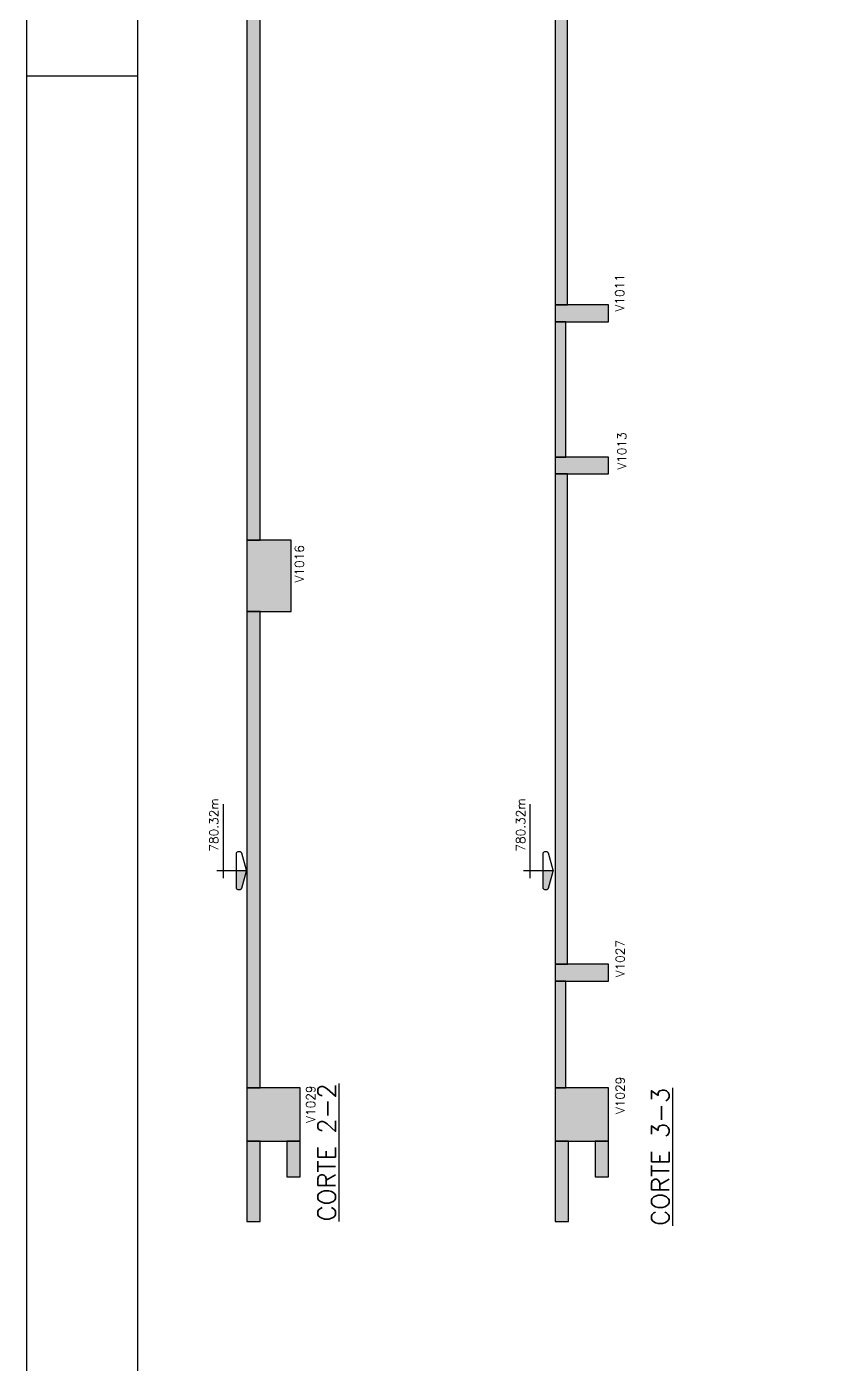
# Model space of a CAD drawing. Extents: x -4723 to 4922, y -2048 to 2452.
# Drawn here: x -4723 to -3811, y -526 to 977 of the extents above; entities that cross this region are included whole.
import ezdxf
from ezdxf.enums import TextEntityAlignment as Align

# ---------------------------------------------------------------- set-up
doc = ezdxf.new("R2010")
doc.units = 0
doc.header["$LTSCALE"] = 50
doc.header["$MEASUREMENT"] = 0
for name, color, linetype in [('F-CORTE', 4, 'CONTINUOUS'), ('F-MARGEM', 1, 'CONTINUOUS'), ('F-NÍVEL-VISTA', 2, 'CONTINUOUS'), ('F-SOLIDO-CORTE', 71, 'CONTINUOUS'), ('F-TEXTO', 6, 'CONTINUOUS'), ('F-TEXTO-YELLOW', 2, 'CONTINUOUS')]:
    doc.layers.add(name, color=color, linetype=linetype)
doc.styles.add('MCP', font='simplex.shx')

# ---------------------------------------------------------------- blocks, each defined once
blk = doc.blocks.new('A0-4L_900')
at = {"layer": 'F-MARGEM', "color": 2}
blk.add_line((0, 59.4), (2.5, 59.4), dxfattribs=at)
blk.add_lwpolyline([(0, 0), (0, 90), (192.9, 90), (192.9, 0)], close=True, dxfattribs=at)
at = {"layer": 'F-MARGEM', "color": 7}
blk.add_lwpolyline([(2.5, 89), (191.9, 89), (191.9, 1), (2.5, 1)], close=True, dxfattribs=at)
blk = doc.blocks.new('Nível - Vista')
at = {"layer": 'F-NÍVEL-VISTA'}
blk.add_hatch(color=71, dxfattribs=at).paths.add_polyline_path([(0, 0.238), (-0.38, 0.238, 0.414214), (-0.42, 0.198), (-0.42, 0.148, 0.331206), (-0.391, 0.11), (-0.011, 0.002, 0.072993), (0, 0)])
at = {"layer": 'F-NÍVEL-VISTA', "color": 2}
for p, q in [((0, 0.67), (0, 0)), ((-0.168, 0.521), (1.493, 0.521))]:
    blk.add_line(p, q, dxfattribs=at)
blk.add_lwpolyline([(-0.011, 0.002, 0.146769), (0.011, 0.002), (0.391, 0.11, 0.331206), (0.42, 0.148), (0.42, 0.198, 0.414214), (0.38, 0.238), (-0.38, 0.238, 0.414214), (-0.42, 0.198), (-0.42, 0.148, 0.331206), (-0.391, 0.11), (-0.011, 0.002, 0.146769), (0.011, 0.002)], format="xyb", dxfattribs=at)
at = {"layer": 'F-TEXTO', "color": 3, "style": 'MCP'}
for tag, p in [('NÍVEL', (1.026, 0.636)), ('NÍVEL_DETALHE', (1.02, 0.186))]:
    blk.add_attdef(tag, text='', height=0.2, dxfattribs=at).set_placement(p, align=Align.CENTER)

msp = doc.modelspace()

# ---------------------------------------------------------------- hatches: boundary and pattern name
at = {"layer": 'F-SOLIDO-CORTE', "linetype": 'Continuous'}
for points in [[(-4473.7911, 400), (-4473.1861, 400), (-4460.494, 400), (-4460.494, 1199.1793), (-4460.494, 1201.7336), (-4460.494, 1202.6411), (-4460.494, 1223.5297), (-4460.494, 1230.9514), (-4460.494, 1264.7818), (-4460.494, 1276.8016), (-4460.494, 1324.6966), (-4460.494, 1341.7135), (-4460.494, 1341.867), (-4460.494, 1342.8418), (-4460.494, 1343.1862), (-4460.494, 1344.1574), (-4460.494, 1344.5), (-4462.2685, 1344.5), (-4462.8944, 1344.5), (-4475.494, 1344.5), (-4475.494, 1343.5292), (-4475.494, 1343.1862), (-4475.494, 1342.2124), (-4475.494, 1341.867), (-4475.494, 1341.7135), (-4475.494, 1293.8186), (-4475.494, 1276.8016), (-4475.494, 1242.9712), (-4475.494, 1230.9514), (-4475.494, 1210.0628), (-4475.494, 1202.6411), (-4475.494, 1200.0868), (-4475.494, 1199.1793), (-4475.494, 400)], [(-4128.6786, 664.5), (-4124.5108, 664.5), (-4119.3588, 664.5), (-4114.6786, 664.5), (-4114.6786, 744.7324), (-4114.6786, 848.7002), (-4114.6786, 902.2866), (-4114.6786, 968.5259), (-4114.6786, 1078.9733), (-4114.6786, 1215.5), (-4118.8464, 1215.5), (-4123.9984, 1215.5), (-4128.6786, 1215.5), (-4128.6786, 1105.0527), (-4128.6786, 968.5259), (-4128.6786, 914.9396), (-4128.6786, 848.7002), (-4128.6786, 744.7324)], [(-4128.6786, 652.4919), (-4128.6786, 645.5), (-4110.8165, 645.5), (-4088.7367, 645.5), (-4068.6786, 645.5), (-4068.6786, 651.1563), (-4068.6786, 658.1483), (-4068.6786, 664.5), (-4086.5407, 664.5), (-4108.6205, 664.5), (-4128.6786, 664.5), (-4128.6786, 658.1483)], [(-4128.6786, 544.7773), (-4128.6786, 531.6206), (-4128.6786, 493.5), (-4125.1404, 493.5), (-4120.7268, 493.5), (-4116.6786, 493.5), (-4116.6786, 531.6206), (-4116.6786, 544.7773), (-4116.6786, 589.8207), (-4116.6786, 645.5), (-4120.251, 645.5), (-4124.667, 645.5), (-4128.6786, 645.5), (-4128.6786, 600.6826)], [(-4110.9875, 474.5), (-4088.9196, 474.5), (-4068.6786, 474.5), (-4068.6786, 480.9097), (-4068.6786, 486.5118), (-4068.6786, 493.5), (-4086.3697, 493.5), (-4108.4375, 493.5), (-4128.6786, 493.5), (-4128.6786, 487.8978), (-4128.6786, 480.9097), (-4128.6786, 474.5)], [(-4128.6786, 423.1657), (-4128.6786, 274.3149), (-4128.6786, 90.3166), (-4128.6786, -8.4696), (-4128.6786, -9.0899), (-4128.6786, -76.5), (-4124.5108, -76.5), (-4119.3161, -76.5), (-4114.6786, -76.5), (-4114.6786, -9.0899), (-4114.6786, -8.4696), (-4114.6786, 90.3166), (-4114.6786, 239.1674), (-4114.6786, 423.1657), (-4114.6786, 438.2018), (-4114.6786, 456.9578), (-4114.6786, 474.5), (-4118.8065, 474.5), (-4123.9557, 474.5), (-4128.6786, 474.5), (-4128.6786, 456.9578), (-4128.6786, 441.8459)], [(-4475.494, 323.2268), (-4475.494, 320), (-4469.8177, 320), (-4467.801, 320), (-4425.494, 320), (-4425.494, 329.082), (-4425.494, 332.3088), (-4425.494, 400), (-4431.1702, 400), (-4433.187, 400), (-4475.494, 400), (-4475.494, 332.3088)], [(-4475.494, -215.5), (-4473.7911, -215.5), (-4473.1861, -215.5), (-4460.494, -215.5), (-4460.494, -176.6178), (-4460.494, -162.803), (-4460.494, -140.8927), (-4460.494, -133.108), (-4460.494, 320), (-4462.1968, 320), (-4462.8019, 320), (-4475.494, 320), (-4475.494, -133.108), (-4475.494, -155.0183), (-4475.494, -162.803), (-4475.494, -201.6852)], [(-4110.8165, -95.5), (-4088.5538, -95.5), (-4068.6786, -95.5), (-4068.6786, -89.2062), (-4068.6786, -83.5499), (-4068.6786, -76.5), (-4086.5407, -76.5), (-4108.8034, -76.5), (-4128.6786, -76.5), (-4128.6786, -82.1563), (-4128.6786, -89.2062), (-4128.6786, -95.5)], [(-4128.6786, -175.3854), (-4128.6786, -215.5), (-4125.1404, -215.5), (-4120.69, -215.5), (-4116.6786, -215.5), (-4116.6786, -175.3854), (-4116.6786, -140.0032), (-4116.6786, -95.5), (-4120.2168, -95.5), (-4124.6671, -95.5), (-4128.6786, -95.5), (-4128.6786, -130.8822)], [(-4468.3188, -275.5), (-4465.7931, -275.5), (-4415.494, -275.5), (-4415.494, -225.2009), (-4415.494, -218.0257), (-4415.494, -215.5), (-4422.6691, -215.5), (-4425.1948, -215.5), (-4475.494, -215.5), (-4475.494, -222.6751), (-4475.494, -225.2009), (-4475.494, -275.5)], [(-4110.9875, -275.5), (-4088.7511, -275.5), (-4068.6786, -275.5), (-4068.6786, -255.4275), (-4068.6786, -237.7364), (-4068.6786, -215.5), (-4086.3697, -215.5), (-4108.6061, -215.5), (-4128.6786, -215.5), (-4128.6786, -233.1911), (-4128.6786, -255.4275), (-4128.6786, -275.5)], [(-4475.494, -361.7114), (-4475.494, -365.5), (-4473.7002, -365.5), (-4473.0687, -365.5), (-4460.494, -365.5), (-4460.494, -354.7373), (-4460.494, -350.9487), (-4460.494, -275.5), (-4462.2877, -275.5), (-4462.9192, -275.5), (-4475.494, -275.5), (-4475.494, -350.9487)], [(-4415.494, -275.5), (-4415.9392, -275.5), (-4419.6535, -275.5), (-4430.494, -275.5), (-4430.494, -276.6872), (-4430.494, -286.5922), (-4430.494, -315.5), (-4430.0487, -315.5), (-4426.1959, -315.5), (-4415.494, -315.5), (-4415.494, -286.5922), (-4415.494, -285.4049)], [(-4128.6786, -325.7863), (-4128.6786, -365.5), (-4126.4535, -365.5), (-4121.8816, -365.5), (-4113.6786, -365.5), (-4113.6786, -339.7442), (-4113.6786, -306.4579), (-4113.6786, -275.5), (-4117.9712, -275.5), (-4123.5189, -275.5), (-4128.6786, -275.5), (-4128.6786, -306.4579)], [(-4068.6786, -275.5), (-4070.9037, -275.5), (-4081.1039, -275.5), (-4083.6786, -275.5), (-4083.6786, -281.4336), (-4083.6786, -308.6343), (-4083.6786, -315.5), (-4081.4535, -315.5), (-4071.2203, -315.5), (-4068.6786, -315.5), (-4068.6786, -308.6343), (-4068.6786, -302.7007)]]:
    msp.add_hatch(color=256, dxfattribs=at).paths.add_polyline_path(points, flags=16)

# ---------------------------------------------------------------- linework, layer by layer
at = {"layer": 'F-CORTE', "linetype": 'Continuous'}
for points in [[(-4128.6786, 1215.5), (-4128.6786, 664.5), (-4128.6786, 652.4919), (-4128.6786, 645.5), (-4128.6786, 544.7773), (-4128.6786, 493.5), (-4128.6786, 487.8978), (-4128.6786, 480.9097), (-4128.6786, 474.5), (-4128.6786, 423.1657), (-4128.6786, -76.5), (-4128.6786, -82.1563), (-4128.6786, -89.2062), (-4128.6786, -95.5), (-4128.6786, -175.3854), (-4128.6786, -215.5), (-4128.6786, -233.1911), (-4128.6786, -255.4275), (-4128.6786, -275.5), (-4128.6786, -325.7863), (-4128.6786, -365.5), (-4126.4535, -365.5), (-4121.8816, -365.5), (-4113.6786, -365.5), (-4113.6786, -339.7442), (-4113.6786, -306.4579), (-4113.6786, -275.5), (-4110.9875, -275.5), (-4083.6786, -275.5), (-4083.6786, -281.4336), (-4083.6786, -308.6343), (-4083.6786, -315.5), (-4081.4535, -315.5), (-4071.2203, -315.5), (-4068.6786, -315.5), (-4068.6786, -275.5), (-4068.6786, -255.4275), (-4068.6786, -237.7364), (-4068.6786, -215.5), (-4086.3697, -215.5), (-4108.6061, -215.5), (-4116.6786, -215.5), (-4116.6786, -175.3854), (-4116.6786, -140.0032), (-4116.6786, -95.5), (-4110.8165, -95.5), (-4068.6786, -95.5), (-4068.6786, -89.2062), (-4068.6786, -83.5499), (-4068.6786, -76.5), (-4086.5407, -76.5), (-4108.8034, -76.5), (-4114.6786, -76.5), (-4114.6786, -9.0899), (-4114.6786, -8.4696), (-4114.6786, 90.3166), (-4114.6786, 239.1674), (-4114.6786, 423.1657), (-4114.6786, 438.2018), (-4114.6786, 456.9578), (-4114.6786, 474.5), (-4110.9875, 474.5), (-4068.6786, 474.5), (-4068.6786, 480.9097), (-4068.6786, 486.5118), (-4068.6786, 493.5), (-4086.3697, 493.5), (-4108.4375, 493.5), (-4116.6786, 493.5), (-4116.6786, 531.6206), (-4116.6786, 544.7773), (-4116.6786, 589.8207), (-4116.6786, 645.5), (-4110.8165, 645.5), (-4088.7367, 645.5), (-4068.6786, 645.5), (-4068.6786, 651.1563), (-4068.6786, 658.1483), (-4068.6786, 664.5), (-4086.5407, 664.5), (-4108.6205, 664.5), (-4114.6786, 664.5), (-4114.6786, 744.7324), (-4114.6786, 848.7002), (-4114.6786, 902.2866), (-4114.6786, 968.5259), (-4114.6786, 1078.9733)], [(-4475.494, 1199.1793), (-4475.494, 400), (-4475.494, 323.2268), (-4475.494, 320), (-4475.494, -215.5), (-4475.494, -222.6751), (-4475.494, -225.2009), (-4475.494, -275.5), (-4475.494, -361.7114), (-4475.494, -365.5), (-4473.7002, -365.5), (-4473.0687, -365.5), (-4460.494, -365.5), (-4460.494, -354.7373), (-4460.494, -350.9487), (-4460.494, -275.5), (-4430.494, -275.5), (-4430.494, -276.6872), (-4430.494, -286.5922), (-4430.494, -315.5), (-4430.0487, -315.5), (-4426.1959, -315.5), (-4415.494, -315.5), (-4415.494, -275.5), (-4415.494, -225.2009), (-4415.494, -218.0257), (-4415.494, -215.5), (-4422.6691, -215.5), (-4425.1948, -215.5), (-4460.494, -215.5), (-4460.494, -176.6178), (-4460.494, -162.803), (-4460.494, -140.8927), (-4460.494, -133.108), (-4460.494, 320), (-4425.494, 320), (-4425.494, 329.082), (-4425.494, 332.3088), (-4425.494, 400), (-4431.1702, 400), (-4433.187, 400), (-4460.494, 400), (-4460.494, 1199.1793)]]:
    msp.add_lwpolyline(points, dxfattribs=at)
at = {"layer": 'F-SOLIDO-CORTE', "linetype": 'Continuous'}
for points in [[(-4128.67858, 664.5), (-4124.51076, 664.5), (-4119.3588, 664.5), (-4114.67858, 664.5), (-4114.67858, 744.73241), (-4114.67858, 848.70025), (-4114.67858, 902.28655), (-4114.67858, 968.52594), (-4114.67858, 1078.97327), (-4114.67858, 1215.5), (-4118.8464, 1215.5), (-4123.99835, 1215.5), (-4128.67858, 1215.5), (-4128.67858, 1105.05267), (-4128.67858, 968.52594), (-4128.67858, 914.93963), (-4128.67858, 848.70025), (-4128.67858, 744.73241), (-4128.67858, 664.5)], [(-4475.49396, 1199.1793), (-4475.49396, 400), (-4473.79108, 400)], [(-4473.79108, 400), (-4473.18606, 400), (-4460.49396, 400), (-4460.49396, 1199.1793)], [(-4128.67858, 652.49194), (-4128.67858, 645.5), (-4110.81648, 645.5), (-4088.73668, 645.5), (-4068.67858, 645.5), (-4068.67858, 651.15633), (-4068.67858, 658.14827), (-4068.67858, 664.5), (-4086.54068, 664.5), (-4108.62048, 664.5), (-4128.67858, 664.5), (-4128.67858, 658.14827), (-4128.67858, 652.49194)], [(-4128.67858, 544.77731), (-4128.67858, 531.62063), (-4128.67858, 493.5), (-4125.14036, 493.5), (-4120.72679, 493.5), (-4116.67858, 493.5), (-4116.67858, 531.62063), (-4116.67858, 544.77731), (-4116.67858, 589.82071), (-4116.67858, 645.5), (-4120.251, 645.5), (-4124.66696, 645.5), (-4128.67858, 645.5), (-4128.67858, 600.68256), (-4128.67858, 544.77731)], [(-4110.98748, 474.5), (-4088.91962, 474.5), (-4068.67858, 474.5), (-4068.67858, 480.90966), (-4068.67858, 486.51184), (-4068.67858, 493.5), (-4086.36967, 493.5), (-4108.43754, 493.5), (-4128.67858, 493.5), (-4128.67858, 487.89782), (-4128.67858, 480.90966), (-4128.67858, 474.5), (-4110.98748, 474.5)], [(-4128.67858, 423.1657), (-4128.67858, 274.31485), (-4128.67858, 90.31656), (-4128.67858, -8.4696), (-4128.67858, -9.08994), (-4128.67858, -76.5), (-4124.51076, -76.5), (-4119.31613, -76.5), (-4114.67858, -76.5), (-4114.67858, -9.08994), (-4114.67858, -8.4696), (-4114.67858, 90.31656), (-4114.67858, 239.16741), (-4114.67858, 423.1657), (-4114.67858, 438.20177), (-4114.67858, 456.95776), (-4114.67858, 474.5), (-4118.8065, 474.5), (-4123.95567, 474.5), (-4128.67858, 474.5), (-4128.67858, 456.95776), (-4128.67858, 441.84588), (-4128.67858, 423.1657)], [(-4475.49396, 323.22681), (-4475.49396, 320), (-4469.81772, 320), (-4467.80096, 320), (-4425.49396, 320), (-4425.49396, 329.08198), (-4425.49396, 332.30879), (-4425.49396, 400), (-4431.1702, 400), (-4433.18695, 400), (-4475.49396, 400), (-4475.49396, 332.30879), (-4475.49396, 323.22681)], [(-4475.49396, -215.5), (-4473.79108, -215.5), (-4473.18606, -215.5), (-4460.49396, -215.5), (-4460.49396, -176.61776), (-4460.49396, -162.80297), (-4460.49396, -140.89269), (-4460.49396, -133.10801), (-4460.49396, 320), (-4462.19683, 320), (-4462.80185, 320), (-4475.49396, 320), (-4475.49396, -133.10801), (-4475.49396, -155.01829), (-4475.49396, -162.80297), (-4475.49396, -201.68521), (-4475.49396, -215.5)], [(-4110.81648, -95.5), (-4088.55378, -95.5), (-4068.67858, -95.5), (-4068.67858, -89.20619), (-4068.67858, -83.54985), (-4068.67858, -76.5), (-4086.54068, -76.5), (-4108.80338, -76.5), (-4128.67858, -76.5), (-4128.67858, -82.15633), (-4128.67858, -89.20619), (-4128.67858, -95.5), (-4110.81648, -95.5)], [(-4128.67858, -175.38538), (-4128.67858, -215.5), (-4125.14036, -215.5), (-4120.69004, -215.5), (-4116.67858, -215.5), (-4116.67858, -175.38538), (-4116.67858, -140.00318), (-4116.67858, -95.5), (-4120.2168, -95.5), (-4124.66712, -95.5), (-4128.67858, -95.5), (-4128.67858, -130.88219), (-4128.67858, -175.38538)], [(-4468.31883, -275.5), (-4465.79309, -275.5), (-4415.49396, -275.5), (-4415.49396, -225.20087), (-4415.49396, -218.02574), (-4415.49396, -215.5), (-4422.66908, -215.5), (-4425.19482, -215.5), (-4475.49396, -215.5), (-4475.49396, -222.67512), (-4475.49396, -225.20087), (-4475.49396, -275.5), (-4468.31883, -275.5)], [(-4110.98748, -275.5), (-4088.75108, -275.5), (-4068.67858, -275.5), (-4068.67858, -255.4275), (-4068.67858, -237.73641), (-4068.67858, -215.5), (-4086.36967, -215.5), (-4108.60608, -215.5), (-4128.67858, -215.5), (-4128.67858, -233.19109), (-4128.67858, -255.4275), (-4128.67858, -275.5), (-4110.98748, -275.5)], [(-4475.49396, -361.71138), (-4475.49396, -365.5), (-4473.70017, -365.5), (-4473.06874, -365.5), (-4460.49396, -365.5), (-4460.49396, -354.73731), (-4460.49396, -350.9487), (-4460.49396, -275.5), (-4462.28774, -275.5), (-4462.91917, -275.5), (-4475.49396, -275.5), (-4475.49396, -350.9487), (-4475.49396, -361.71138)], [(-4415.49396, -275.5), (-4415.93918, -275.5), (-4419.65352, -275.5), (-4430.49396, -275.5), (-4430.49396, -276.68725), (-4430.49396, -286.59217), (-4430.49396, -315.5), (-4430.04874, -315.5), (-4426.19588, -315.5), (-4415.49396, -315.5), (-4415.49396, -286.59217), (-4415.49396, -285.40492), (-4415.49396, -275.5)], [(-4128.67858, -325.78633), (-4128.67858, -365.5), (-4126.45349, -365.5), (-4121.88164, -365.5), (-4113.67858, -365.5), (-4113.67858, -339.74419), (-4113.67858, -306.45795), (-4113.67858, -275.5), (-4117.97121, -275.5), (-4123.51892, -275.5), (-4128.67858, -275.5), (-4128.67858, -306.45795), (-4128.67858, -325.78633)], [(-4068.67858, -275.5), (-4070.90367, -275.5), (-4081.10392, -275.5), (-4083.67858, -275.5), (-4083.67858, -281.43357), (-4083.67858, -308.63425), (-4083.67858, -315.5), (-4081.45349, -315.5), (-4071.22034, -315.5), (-4068.67858, -315.5), (-4068.67858, -308.63425), (-4068.67858, -302.70068), (-4068.67858, -275.5)]]:
    msp.add_lwpolyline(points, dxfattribs=at)

# ---------------------------------------------------------------- block references
at = {"layer": 'F-MARGEM', "linetype": 'Continuous', "xscale": 50, "yscale": 50, "zscale": 50}
msp.add_blockref('A0-4L_900', (-4722.80491, -2048.15543), dxfattribs=at)
at = {"layer": 'F-NÍVEL-VISTA', "xscale": 50, "yscale": 50, "zscale": 50, "rotation": 90}
for p in [(-4475.58193, 28.67767), (-4130.58193, 28.67767)]:
    msp.add_blockref('Nível - Vista', p, dxfattribs=at).add_auto_attribs({'NÍVEL': '780.32m'})

# ---------------------------------------------------------------- texts
at = {"layer": 'F-CORTE', "color": 6, "linetype": 'Continuous', "style": 'MCP'}
for s, p in [('%%UCORTE 2-2', (-4375.494, -365.5)), ('%%UCORTE 3-3', (-4000.45197, -370.47702))]:
    msp.add_text(s, height=20, rotation=90, dxfattribs=at).set_placement(p)
at = {"layer": 'F-TEXTO-YELLOW', "linetype": 'Continuous', "style": 'MCP'}
for s, p in [('V1011', (-4050.97583, 657.06995)), ('V1013', (-4048.68711, 479.36284)), ('V1016', (-4411.23338, 352.59058)), ('V1027', (-4050.45195, -91.22801)), ('V1029', (-4050.45195, -244.92147)), ('V1029', (-4398.51759, -254.76911))]:
    msp.add_text(s, height=10, rotation=90, dxfattribs=at).set_placement(p)

doc.saveas('drawing.dxf')
